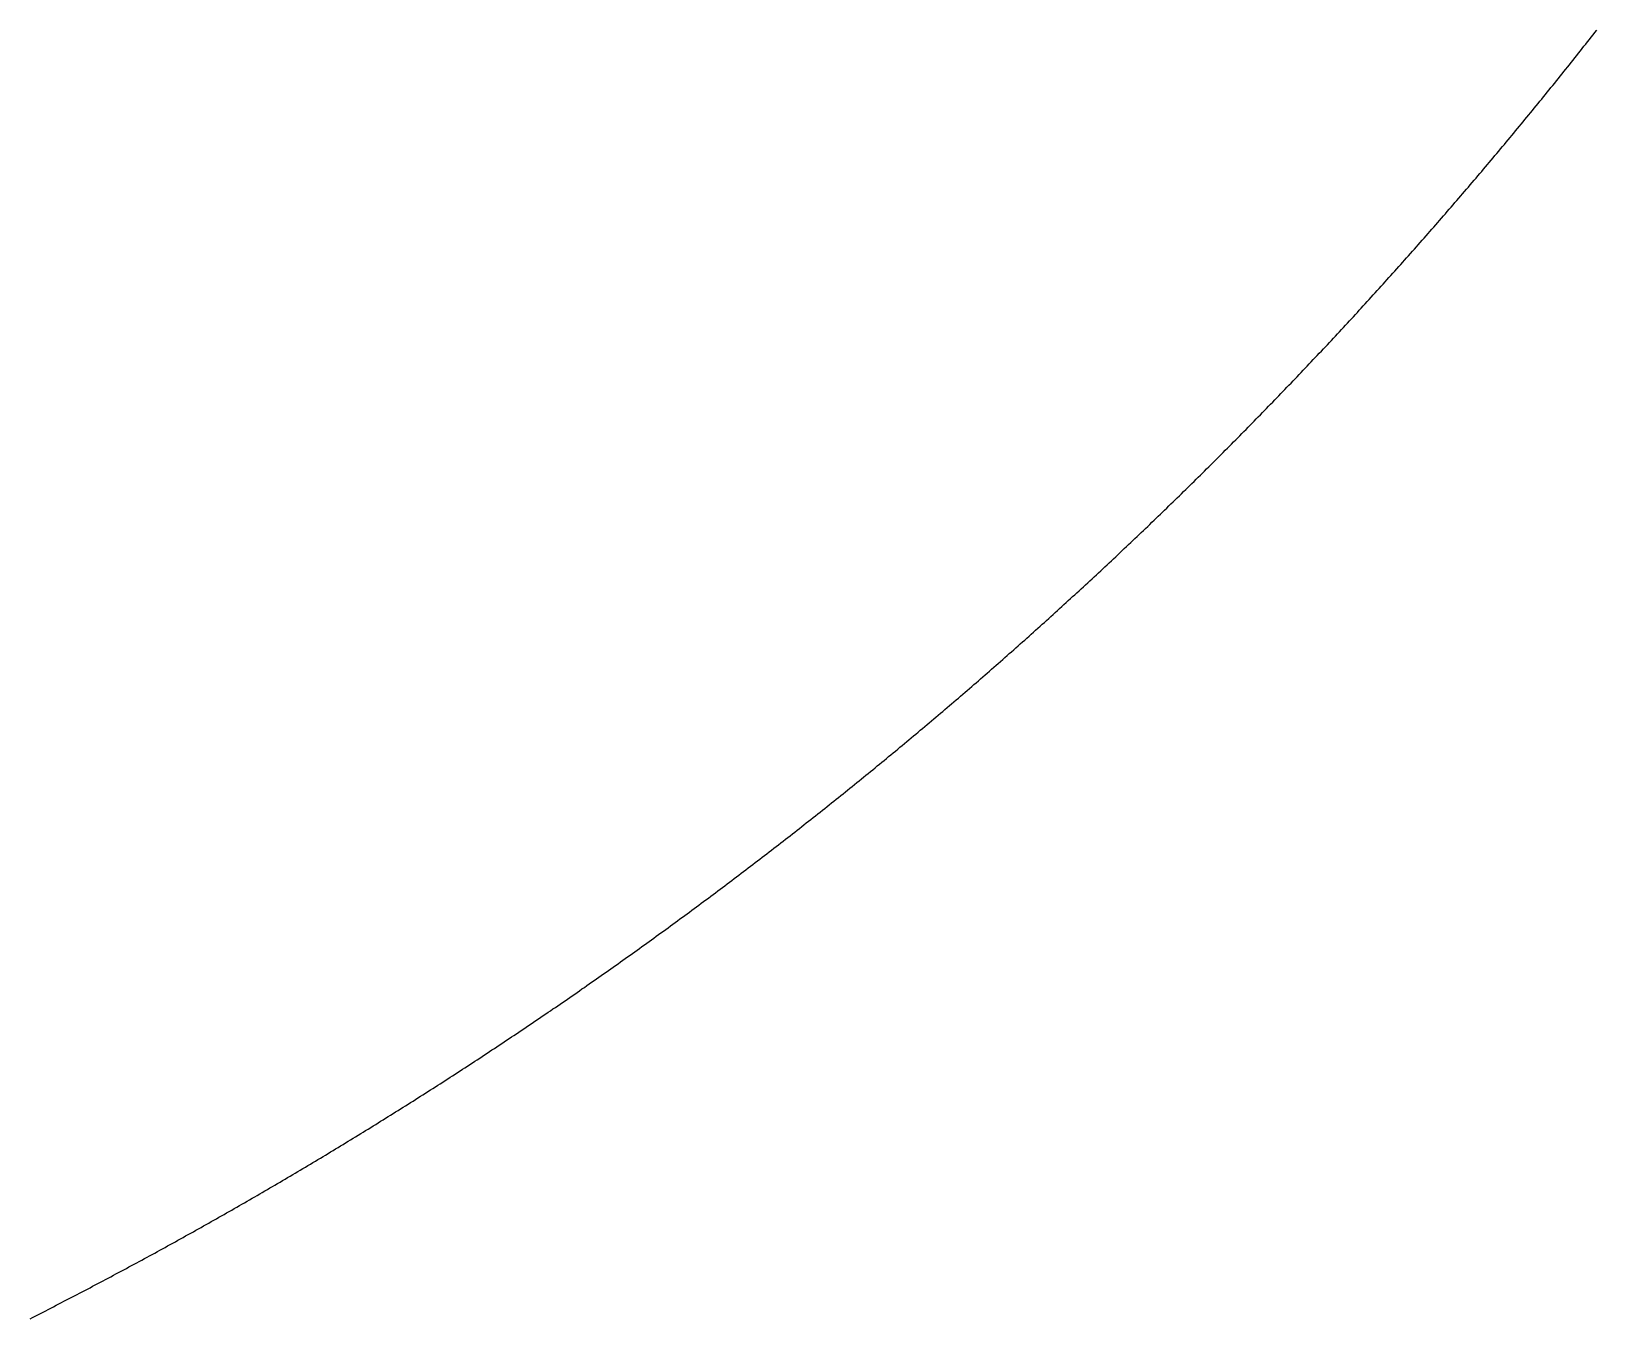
# Model space of a CAD drawing. Header units: metres. Extents: x -19.4 to 17.8, y -17.8 to 29.1.
# Drawn here: x 8.06 to 14.02, y -15.87 to -10.97 of the extents above; entities that cross this region are included whole.
import ezdxf

# ---------------------------------------------------------------- set-up
doc = ezdxf.new("R2010")
doc.units = ezdxf.units.M

msp = doc.modelspace()

# ---------------------------------------------------------------- linework, layer by layer
for p, q in [((13.9751, -11.0258), (13.9821, -11.017)), ((13.9821, -11.017), (13.989, -11.0082)), ((13.989, -11.0082), (13.9959, -10.9994)), ((13.9959, -10.9994), (14.0028, -10.9906)), ((14.0028, -10.9906), (14.0097, -10.9818)), ((14.0097, -10.9818), (14.0166, -10.973)), ((14.0166, -10.973), (14.0235, -10.9642)), ((13.9265, -11.0871), (13.9335, -11.0784)), ((13.9335, -11.0784), (13.9404, -11.0696)), ((13.9404, -11.0696), (13.9474, -11.0608)), ((13.9474, -11.0608), (13.9543, -11.0521)), ((13.9543, -11.0521), (13.9613, -11.0433)), ((13.9613, -11.0433), (13.9682, -11.0345)), ((13.9682, -11.0345), (13.9751, -11.0258)), ((13.8776, -11.1483), (13.8846, -11.1395)), ((13.8846, -11.1395), (13.8916, -11.1308)), ((13.8916, -11.1308), (13.8986, -11.1221)), ((13.8986, -11.1221), (13.9056, -11.1134)), ((13.9056, -11.1134), (13.9126, -11.1046)), ((13.9126, -11.1046), (13.9195, -11.0959)), ((13.9195, -11.0959), (13.9265, -11.0871)), ((13.8284, -11.2092), (13.8355, -11.2005)), ((13.8355, -11.2005), (13.8425, -11.1918)), ((13.8425, -11.1918), (13.8495, -11.1831)), ((13.8495, -11.1831), (13.8566, -11.1744)), ((13.8566, -11.1744), (13.8636, -11.1657)), ((13.8636, -11.1657), (13.8706, -11.157)), ((13.8706, -11.157), (13.8776, -11.1483)), ((13.779, -11.2699), (13.7861, -11.2613)), ((13.7861, -11.2613), (13.7932, -11.2526)), ((13.7932, -11.2526), (13.8002, -11.2439)), ((13.8002, -11.2439), (13.8073, -11.2353)), ((13.8073, -11.2353), (13.8143, -11.2266)), ((13.8143, -11.2266), (13.8214, -11.2179)), ((13.8214, -11.2179), (13.8284, -11.2092)), ((13.7364, -11.3218), (13.7435, -11.3132)), ((13.7435, -11.3132), (13.7506, -11.3045)), ((13.7506, -11.3045), (13.7577, -11.2959)), ((13.7577, -11.2959), (13.7648, -11.2872)), ((13.7648, -11.2872), (13.7719, -11.2786)), ((13.7719, -11.2786), (13.779, -11.2699)), ((13.6865, -11.3821), (13.6936, -11.3735)), ((13.6936, -11.3735), (13.7008, -11.3649)), ((13.7008, -11.3649), (13.7079, -11.3563)), ((13.7079, -11.3563), (13.715, -11.3477)), ((13.715, -11.3477), (13.7222, -11.339)), ((13.7222, -11.339), (13.7293, -11.3304)), ((13.7293, -11.3304), (13.7364, -11.3218)), ((13.6363, -11.4422), (13.6435, -11.4336)), ((13.6435, -11.4336), (13.6506, -11.4251)), ((13.6506, -11.4251), (13.6578, -11.4165)), ((13.6578, -11.4165), (13.665, -11.4079)), ((13.665, -11.4079), (13.6722, -11.3993)), ((13.6722, -11.3993), (13.6793, -11.3907)), ((13.6793, -11.3907), (13.6865, -11.3821)), ((13.5858, -11.5021), (13.593, -11.4935)), ((13.593, -11.4935), (13.6003, -11.485)), ((13.6003, -11.485), (13.6075, -11.4764)), ((13.6075, -11.4764), (13.6147, -11.4679)), ((13.6147, -11.4679), (13.6219, -11.4593)), ((13.6219, -11.4593), (13.6291, -11.4508)), ((13.6291, -11.4508), (13.6363, -11.4422)), ((13.5351, -11.5617), (13.5424, -11.5532)), ((13.5424, -11.5532), (13.5496, -11.5447)), ((13.5496, -11.5447), (13.5569, -11.5362)), ((13.5569, -11.5362), (13.5641, -11.5277)), ((13.5641, -11.5277), (13.5714, -11.5191)), ((13.5714, -11.5191), (13.5786, -11.5106)), ((13.5786, -11.5106), (13.5858, -11.5021)), ((13.4841, -11.6211), (13.4914, -11.6127)), ((13.4914, -11.6127), (13.4987, -11.6042)), ((13.4987, -11.6042), (13.506, -11.5957)), ((13.506, -11.5957), (13.5133, -11.5872)), ((13.5133, -11.5872), (13.5206, -11.5787)), ((13.5206, -11.5787), (13.5278, -11.5702)), ((13.5278, -11.5702), (13.5351, -11.5617)), ((13.4329, -11.6803), (13.4402, -11.6719)), ((13.4402, -11.6719), (13.4475, -11.6634)), ((13.4475, -11.6634), (13.4549, -11.655)), ((13.4549, -11.655), (13.4622, -11.6465)), ((13.4622, -11.6465), (13.4695, -11.6381)), ((13.4695, -11.6381), (13.4768, -11.6296)), ((13.4768, -11.6296), (13.4841, -11.6211)), ((13.3814, -11.7393), (13.3887, -11.7309)), ((13.3887, -11.7309), (13.3961, -11.7225)), ((13.3961, -11.7225), (13.4035, -11.7141)), ((13.4035, -11.7141), (13.4108, -11.7056)), ((13.4108, -11.7056), (13.4182, -11.6972)), ((13.4182, -11.6972), (13.4255, -11.6888)), ((13.4255, -11.6888), (13.4329, -11.6803)), ((13.3222, -11.8064), (13.3296, -11.7981)), ((13.3296, -11.7981), (13.337, -11.7897)), ((13.337, -11.7897), (13.3444, -11.7813)), ((13.3444, -11.7813), (13.3518, -11.7729)), ((13.3518, -11.7729), (13.3592, -11.7645)), ((13.3592, -11.7645), (13.3666, -11.7561)), ((13.3666, -11.7561), (13.374, -11.7477)), ((13.374, -11.7477), (13.3814, -11.7393)), ((13.2701, -11.8649), (13.2776, -11.8566)), ((13.2776, -11.8566), (13.285, -11.8482)), ((13.285, -11.8482), (13.2924, -11.8399)), ((13.2924, -11.8399), (13.2999, -11.8315)), ((13.2999, -11.8315), (13.3073, -11.8232)), ((13.3073, -11.8232), (13.3147, -11.8148)), ((13.3147, -11.8148), (13.3222, -11.8064)), ((13.2178, -11.9232), (13.2253, -11.9149)), ((13.2253, -11.9149), (13.2328, -11.9066)), ((13.2328, -11.9066), (13.2402, -11.8982)), ((13.2402, -11.8982), (13.2477, -11.8899)), ((13.2477, -11.8899), (13.2552, -11.8816)), ((13.2552, -11.8816), (13.2626, -11.8733)), ((13.2626, -11.8733), (13.2701, -11.8649)), ((13.1652, -11.9812), (13.1727, -11.9729)), ((13.1727, -11.9729), (13.1803, -11.9646)), ((13.1803, -11.9646), (13.1878, -11.9564)), ((13.1878, -11.9564), (13.1953, -11.9481)), ((13.1953, -11.9481), (13.2028, -11.9398)), ((13.2028, -11.9398), (13.2103, -11.9315)), ((13.2103, -11.9315), (13.2178, -11.9232)), ((13.1124, -12.039), (13.1199, -12.0308)), ((13.1199, -12.0308), (13.1275, -12.0225)), ((13.1275, -12.0225), (13.1351, -12.0143)), ((13.1351, -12.0143), (13.1426, -12.006)), ((13.1426, -12.006), (13.1501, -11.9977)), ((13.1501, -11.9977), (13.1577, -11.9895)), ((13.1577, -11.9895), (13.1652, -11.9812)), ((13.0593, -12.0966), (13.0669, -12.0883)), ((13.0669, -12.0883), (13.0745, -12.0801)), ((13.0745, -12.0801), (13.0821, -12.0719)), ((13.0821, -12.0719), (13.0897, -12.0637)), ((13.0897, -12.0637), (13.0972, -12.0555)), ((13.0972, -12.0555), (13.1048, -12.0472)), ((13.1048, -12.0472), (13.1124, -12.039)), ((12.9983, -12.1621), (13.006, -12.1539)), ((13.006, -12.1539), (13.0136, -12.1457)), ((13.0136, -12.1457), (13.0212, -12.1375)), ((13.0212, -12.1375), (13.0289, -12.1293)), ((13.0289, -12.1293), (13.0365, -12.1212)), ((13.0365, -12.1212), (13.0441, -12.113)), ((13.0441, -12.113), (13.0517, -12.1048)), ((13.0517, -12.1048), (13.0593, -12.0966)), ((12.9447, -12.2191), (12.9524, -12.211)), ((12.9524, -12.211), (12.9601, -12.2028)), ((12.9601, -12.2028), (12.9677, -12.1947)), ((12.9677, -12.1947), (12.9754, -12.1865)), ((12.9754, -12.1865), (12.983, -12.1784)), ((12.983, -12.1784), (12.9907, -12.1702)), ((12.9907, -12.1702), (12.9983, -12.1621)), ((12.8908, -12.2759), (12.8985, -12.2678)), ((12.8985, -12.2678), (12.9063, -12.2597)), ((12.9063, -12.2597), (12.914, -12.2516)), ((12.914, -12.2516), (12.9216, -12.2435)), ((12.9216, -12.2435), (12.9293, -12.2354)), ((12.9293, -12.2354), (12.937, -12.2272)), ((12.937, -12.2272), (12.9447, -12.2191)), ((12.829, -12.3406), (12.8367, -12.3325)), ((12.8367, -12.3325), (12.8445, -12.3244)), ((12.8445, -12.3244), (12.8522, -12.3164)), ((12.8522, -12.3164), (12.8599, -12.3083)), ((12.8599, -12.3083), (12.8677, -12.3002)), ((12.8677, -12.3002), (12.8754, -12.2921)), ((12.8754, -12.2921), (12.8831, -12.284)), ((12.8831, -12.284), (12.8908, -12.2759)), ((12.7746, -12.3969), (12.7823, -12.3889)), ((12.7823, -12.3889), (12.7901, -12.3808)), ((12.7901, -12.3808), (12.7979, -12.3728)), ((12.7979, -12.3728), (12.8057, -12.3647)), ((12.8057, -12.3647), (12.8134, -12.3567)), ((12.8134, -12.3567), (12.8212, -12.3486)), ((12.8212, -12.3486), (12.829, -12.3406)), ((12.7121, -12.4609), (12.7199, -12.453)), ((12.7199, -12.453), (12.7277, -12.445)), ((12.7277, -12.445), (12.7355, -12.437)), ((12.7355, -12.437), (12.7434, -12.429)), ((12.7434, -12.429), (12.7512, -12.4209)), ((12.7512, -12.4209), (12.759, -12.4129)), ((12.759, -12.4129), (12.7668, -12.4049)), ((12.7668, -12.4049), (12.7746, -12.3969)), ((12.6571, -12.5167), (12.665, -12.5088)), ((12.665, -12.5088), (12.6729, -12.5008)), ((12.6729, -12.5008), (12.6807, -12.4929)), ((12.6807, -12.4929), (12.6886, -12.4849)), ((12.6886, -12.4849), (12.6964, -12.4769)), ((12.6964, -12.4769), (12.7042, -12.4689)), ((12.7042, -12.4689), (12.7121, -12.4609)), ((12.5941, -12.5802), (12.602, -12.5723)), ((12.602, -12.5723), (12.6099, -12.5644)), ((12.6099, -12.5644), (12.6177, -12.5565)), ((12.6177, -12.5565), (12.6256, -12.5485)), ((12.6256, -12.5485), (12.6335, -12.5406)), ((12.6335, -12.5406), (12.6414, -12.5326)), ((12.6414, -12.5326), (12.6493, -12.5247)), ((12.6493, -12.5247), (12.6571, -12.5167)), ((12.5386, -12.6355), (12.5465, -12.6276)), ((12.5465, -12.6276), (12.5545, -12.6197)), ((12.5545, -12.6197), (12.5624, -12.6118)), ((12.5624, -12.6118), (12.5703, -12.6039)), ((12.5703, -12.6039), (12.5782, -12.596)), ((12.5782, -12.596), (12.5861, -12.5881)), ((12.5861, -12.5881), (12.5941, -12.5802)), ((12.4749, -12.6984), (12.4829, -12.6905)), ((12.4829, -12.6905), (12.4909, -12.6827)), ((12.4909, -12.6827), (12.4988, -12.6748)), ((12.4988, -12.6748), (12.5068, -12.667)), ((12.5068, -12.667), (12.5148, -12.6591)), ((12.5148, -12.6591), (12.5227, -12.6512)), ((12.5227, -12.6512), (12.5307, -12.6434)), ((12.5307, -12.6434), (12.5386, -12.6355)), ((12.4189, -12.7531), (12.427, -12.7453)), ((12.427, -12.7453), (12.435, -12.7375)), ((12.435, -12.7375), (12.443, -12.7297)), ((12.443, -12.7297), (12.451, -12.7219)), ((12.451, -12.7219), (12.459, -12.714)), ((12.459, -12.714), (12.4669, -12.7062)), ((12.4669, -12.7062), (12.4749, -12.6984)), ((12.3547, -12.8154), (12.3627, -12.8076)), ((12.3627, -12.8076), (12.3708, -12.7998)), ((12.3708, -12.7998), (12.3788, -12.7921)), ((12.3788, -12.7921), (12.3868, -12.7843)), ((12.3868, -12.7843), (12.3949, -12.7765)), ((12.3949, -12.7765), (12.4029, -12.7687)), ((12.4029, -12.7687), (12.4109, -12.7609)), ((12.4109, -12.7609), (12.4189, -12.7531)), ((12.2901, -12.8773), (12.2982, -12.8696)), ((12.2982, -12.8696), (12.3063, -12.8619)), ((12.3063, -12.8619), (12.3144, -12.8541)), ((12.3144, -12.8541), (12.3224, -12.8464)), ((12.3224, -12.8464), (12.3305, -12.8386)), ((12.3305, -12.8386), (12.3386, -12.8309)), ((12.3386, -12.8309), (12.3466, -12.8231)), ((12.3466, -12.8231), (12.3547, -12.8154)), ((12.2333, -12.9313), (12.2415, -12.9236)), ((12.2415, -12.9236), (12.2496, -12.9159)), ((12.2496, -12.9159), (12.2577, -12.9082)), ((12.2577, -12.9082), (12.2658, -12.9005)), ((12.2658, -12.9005), (12.2739, -12.8928)), ((12.2739, -12.8928), (12.282, -12.885)), ((12.282, -12.885), (12.2901, -12.8773)), ((12.1682, -12.9926), (12.1763, -12.9849)), ((12.1763, -12.9849), (12.1845, -12.9773)), ((12.1845, -12.9773), (12.1926, -12.9696)), ((12.1926, -12.9696), (12.2008, -12.962)), ((12.2008, -12.962), (12.2089, -12.9543)), ((12.2089, -12.9543), (12.2171, -12.9466)), ((12.2171, -12.9466), (12.2252, -12.9389)), ((12.2252, -12.9389), (12.2333, -12.9313)), ((12.1027, -13.0536), (12.1109, -13.046)), ((12.1109, -13.046), (12.1191, -13.0384)), ((12.1191, -13.0384), (12.1273, -13.0308)), ((12.1273, -13.0308), (12.1355, -13.0231)), ((12.1355, -13.0231), (12.1437, -13.0155)), ((12.1437, -13.0155), (12.1518, -13.0079)), ((12.1518, -13.0079), (12.16, -13.0002)), ((12.16, -13.0002), (12.1682, -12.9926)), ((12.0369, -13.1143), (12.0452, -13.1067)), ((12.0452, -13.1067), (12.0534, -13.0991)), ((12.0534, -13.0991), (12.0616, -13.0916)), ((12.0616, -13.0916), (12.0699, -13.084)), ((12.0699, -13.084), (12.0781, -13.0764)), ((12.0781, -13.0764), (12.0863, -13.0688)), ((12.0863, -13.0688), (12.0945, -13.0612)), ((12.0945, -13.0612), (12.1027, -13.0536)), ((11.9709, -13.1746), (11.9791, -13.1671)), ((11.9791, -13.1671), (11.9874, -13.1596)), ((11.9874, -13.1596), (11.9957, -13.152)), ((11.9957, -13.152), (12.0039, -13.1445)), ((12.0039, -13.1445), (12.0122, -13.1369)), ((12.0122, -13.1369), (12.0204, -13.1294)), ((12.0204, -13.1294), (12.0287, -13.1218)), ((12.0287, -13.1218), (12.0369, -13.1143)), ((11.9045, -13.2346), (11.9128, -13.2271)), ((11.9128, -13.2271), (11.9211, -13.2197)), ((11.9211, -13.2197), (11.9294, -13.2122)), ((11.9294, -13.2122), (11.9377, -13.2047)), ((11.9377, -13.2047), (11.946, -13.1972)), ((11.946, -13.1972), (11.9543, -13.1897)), ((11.9543, -13.1897), (11.9626, -13.1821)), ((11.9626, -13.1821), (11.9709, -13.1746)), ((11.8378, -13.2943), (11.8461, -13.2869)), ((11.8461, -13.2869), (11.8545, -13.2794)), ((11.8545, -13.2794), (11.8628, -13.272)), ((11.8628, -13.272), (11.8712, -13.2645)), ((11.8712, -13.2645), (11.8795, -13.2571)), ((11.8795, -13.2571), (11.8878, -13.2496)), ((11.8878, -13.2496), (11.8962, -13.2421)), ((11.8962, -13.2421), (11.9045, -13.2346)), ((11.7708, -13.3537), (11.7792, -13.3463)), ((11.7792, -13.3463), (11.7876, -13.3388)), ((11.7876, -13.3388), (11.796, -13.3314)), ((11.796, -13.3314), (11.8043, -13.324)), ((11.8043, -13.324), (11.8127, -13.3166)), ((11.8127, -13.3166), (11.8211, -13.3092)), ((11.8211, -13.3092), (11.8294, -13.3017)), ((11.8294, -13.3017), (11.8378, -13.2943)), ((11.7035, -13.4127), (11.712, -13.4053)), ((11.712, -13.4053), (11.7204, -13.3979)), ((11.7204, -13.3979), (11.7288, -13.3906)), ((11.7288, -13.3906), (11.7372, -13.3832)), ((11.7372, -13.3832), (11.7456, -13.3758)), ((11.7456, -13.3758), (11.754, -13.3684)), ((11.754, -13.3684), (11.7624, -13.361)), ((11.7624, -13.361), (11.7708, -13.3537)), ((11.636, -13.4713), (11.6444, -13.464)), ((11.6444, -13.464), (11.6529, -13.4567)), ((11.6529, -13.4567), (11.6613, -13.4494)), ((11.6613, -13.4494), (11.6698, -13.442)), ((11.6698, -13.442), (11.6782, -13.4347)), ((11.6782, -13.4347), (11.6867, -13.4274)), ((11.6867, -13.4274), (11.6951, -13.42)), ((11.6951, -13.42), (11.7035, -13.4127)), ((11.5681, -13.5296), (11.5766, -13.5224)), ((11.5766, -13.5224), (11.5851, -13.5151)), ((11.5851, -13.5151), (11.5936, -13.5078)), ((11.5936, -13.5078), (11.6021, -13.5005)), ((11.6021, -13.5005), (11.6105, -13.4932)), ((11.6105, -13.4932), (11.619, -13.4859)), ((11.619, -13.4859), (11.6275, -13.4786)), ((11.6275, -13.4786), (11.636, -13.4713)), ((11.4999, -13.5876), (11.5085, -13.5804)), ((11.5085, -13.5804), (11.517, -13.5732)), ((11.517, -13.5732), (11.5255, -13.5659)), ((11.5255, -13.5659), (11.5341, -13.5587)), ((11.5341, -13.5587), (11.5426, -13.5514)), ((11.5426, -13.5514), (11.5511, -13.5442)), ((11.5511, -13.5442), (11.5596, -13.5369)), ((11.5596, -13.5369), (11.5681, -13.5296)), ((11.4229, -13.6524), (11.4315, -13.6453)), ((11.4315, -13.6453), (11.4401, -13.6381)), ((11.4401, -13.6381), (11.4486, -13.6309)), ((11.4486, -13.6309), (11.4572, -13.6237)), ((11.4572, -13.6237), (11.4657, -13.6165)), ((11.4657, -13.6165), (11.4743, -13.6093)), ((11.4743, -13.6093), (11.4828, -13.6021)), ((11.4828, -13.6021), (11.4914, -13.5948)), ((11.4914, -13.5948), (11.4999, -13.5876)), ((11.3541, -13.7097), (11.3627, -13.7026)), ((11.3627, -13.7026), (11.3714, -13.6954)), ((11.3714, -13.6954), (11.38, -13.6883)), ((11.38, -13.6883), (11.3886, -13.6811)), ((11.3886, -13.6811), (11.3971, -13.674)), ((11.3971, -13.674), (11.4057, -13.6668)), ((11.4057, -13.6668), (11.4143, -13.6596)), ((11.4143, -13.6596), (11.4229, -13.6524)), ((11.2851, -13.7666), (11.2937, -13.7595)), ((11.2937, -13.7595), (11.3024, -13.7524)), ((11.3024, -13.7524), (11.311, -13.7453)), ((11.311, -13.7453), (11.3196, -13.7382)), ((11.3196, -13.7382), (11.3283, -13.7311)), ((11.3283, -13.7311), (11.3369, -13.724)), ((11.3369, -13.724), (11.3455, -13.7168)), ((11.3455, -13.7168), (11.3541, -13.7097)), ((11.207, -13.8302), (11.2157, -13.8232)), ((11.2157, -13.8232), (11.2244, -13.8161)), ((11.2244, -13.8161), (11.2331, -13.809)), ((11.2331, -13.809), (11.2418, -13.802)), ((11.2418, -13.802), (11.2504, -13.7949)), ((11.2504, -13.7949), (11.2591, -13.7878)), ((11.2591, -13.7878), (11.2678, -13.7808)), ((11.2678, -13.7808), (11.2764, -13.7737)), ((11.2764, -13.7737), (11.2851, -13.7666)), ((11.1374, -13.8864), (11.1461, -13.8794)), ((11.1461, -13.8794), (11.1548, -13.8724)), ((11.1548, -13.8724), (11.1635, -13.8653)), ((11.1635, -13.8653), (11.1722, -13.8583)), ((11.1722, -13.8583), (11.1809, -13.8513)), ((11.1809, -13.8513), (11.1896, -13.8443)), ((11.1896, -13.8443), (11.1983, -13.8372)), ((11.1983, -13.8372), (11.207, -13.8302)), ((11.0587, -13.9491), (11.0674, -13.9422)), ((11.0674, -13.9422), (11.0762, -13.9352)), ((11.0762, -13.9352), (11.0849, -13.9283)), ((11.0849, -13.9283), (11.0937, -13.9213)), ((11.0937, -13.9213), (11.1024, -13.9143)), ((11.1024, -13.9143), (11.1112, -13.9073)), ((11.1112, -13.9073), (11.1199, -13.9004)), ((11.1199, -13.9004), (11.1286, -13.8934)), ((11.1286, -13.8934), (11.1374, -13.8864)), ((10.9884, -14.0045), (10.9972, -13.9976)), ((10.9972, -13.9976), (11.006, -13.9907)), ((11.006, -13.9907), (11.0148, -13.9838)), ((11.0148, -13.9838), (11.0236, -13.9769)), ((11.0236, -13.9769), (11.0323, -13.97)), ((11.0323, -13.97), (11.0411, -13.963)), ((11.0411, -13.963), (11.0499, -13.9561)), ((11.0499, -13.9561), (11.0587, -13.9491)), ((10.909, -14.0665), (10.9179, -14.0596)), ((10.9179, -14.0596), (10.9267, -14.0527)), ((10.9267, -14.0527), (10.9355, -14.0459)), ((10.9355, -14.0459), (10.9443, -14.039)), ((10.9443, -14.039), (10.9532, -14.0321)), ((10.9532, -14.0321), (10.962, -14.0252)), ((10.962, -14.0252), (10.9708, -14.0183)), ((10.9708, -14.0183), (10.9796, -14.0114)), ((10.9796, -14.0114), (10.9884, -14.0045)), ((10.8293, -14.1279), (10.8382, -14.1211)), ((10.8382, -14.1211), (10.847, -14.1143)), ((10.847, -14.1143), (10.8559, -14.1075)), ((10.8559, -14.1075), (10.8648, -14.1007)), ((10.8648, -14.1007), (10.8736, -14.0938)), ((10.8736, -14.0938), (10.8825, -14.087)), ((10.8825, -14.087), (10.8913, -14.0802)), ((10.8913, -14.0802), (10.9002, -14.0733)), ((10.9002, -14.0733), (10.909, -14.0665)), ((10.7581, -14.1822), (10.767, -14.1754)), ((10.767, -14.1754), (10.7759, -14.1687)), ((10.7759, -14.1687), (10.7848, -14.1619)), ((10.7848, -14.1619), (10.7937, -14.1551)), ((10.7937, -14.1551), (10.8026, -14.1483)), ((10.8026, -14.1483), (10.8115, -14.1415)), ((10.8115, -14.1415), (10.8204, -14.1347)), ((10.8204, -14.1347), (10.8293, -14.1279)), ((10.6778, -14.2428), (10.6867, -14.2361)), ((10.6867, -14.2361), (10.6956, -14.2294)), ((10.6956, -14.2294), (10.7046, -14.2227)), ((10.7046, -14.2227), (10.7135, -14.2159)), ((10.7135, -14.2159), (10.7224, -14.2092)), ((10.7224, -14.2092), (10.7314, -14.2025)), ((10.7314, -14.2025), (10.7403, -14.1957)), ((10.7403, -14.1957), (10.7492, -14.189)), ((10.7492, -14.189), (10.7581, -14.1822)), ((10.597, -14.303), (10.606, -14.2963)), ((10.606, -14.2963), (10.615, -14.2896)), ((10.615, -14.2896), (10.624, -14.283)), ((10.624, -14.283), (10.633, -14.2763)), ((10.633, -14.2763), (10.6419, -14.2696)), ((10.6419, -14.2696), (10.6509, -14.2629)), ((10.6509, -14.2629), (10.6598, -14.2562)), ((10.6598, -14.2562), (10.6688, -14.2495)), ((10.6688, -14.2495), (10.6778, -14.2428)), ((10.516, -14.3627), (10.525, -14.3561)), ((10.525, -14.3561), (10.534, -14.3494)), ((10.534, -14.3494), (10.543, -14.3428)), ((10.543, -14.3428), (10.552, -14.3362)), ((10.552, -14.3362), (10.561, -14.3296)), ((10.561, -14.3296), (10.5701, -14.3229)), ((10.5701, -14.3229), (10.579, -14.3163)), ((10.579, -14.3163), (10.588, -14.3096)), ((10.588, -14.3096), (10.597, -14.303)), ((10.4346, -14.4219), (10.4436, -14.4154)), ((10.4436, -14.4154), (10.4527, -14.4088)), ((10.4527, -14.4088), (10.4617, -14.4022)), ((10.4617, -14.4022), (10.4708, -14.3956)), ((10.4708, -14.3956), (10.4798, -14.3891)), ((10.4798, -14.3891), (10.4889, -14.3825)), ((10.4889, -14.3825), (10.4979, -14.3759)), ((10.4979, -14.3759), (10.5069, -14.3693)), ((10.5069, -14.3693), (10.516, -14.3627)), ((10.3529, -14.4807), (10.3619, -14.4742)), ((10.3619, -14.4742), (10.371, -14.4677)), ((10.371, -14.4677), (10.3801, -14.4612)), ((10.3801, -14.4612), (10.3892, -14.4546)), ((10.3892, -14.4546), (10.3983, -14.4481)), ((10.3983, -14.4481), (10.4074, -14.4416)), ((10.4074, -14.4416), (10.4164, -14.435)), ((10.4164, -14.435), (10.4255, -14.4285)), ((10.4255, -14.4285), (10.4346, -14.4219)), ((10.2617, -14.5455), (10.2708, -14.539)), ((10.2708, -14.539), (10.2799, -14.5326)), ((10.2799, -14.5326), (10.2891, -14.5261)), ((10.2891, -14.5261), (10.2982, -14.5196)), ((10.2982, -14.5196), (10.3073, -14.5132)), ((10.3073, -14.5132), (10.3164, -14.5067)), ((10.3164, -14.5067), (10.3255, -14.5002)), ((10.3255, -14.5002), (10.3346, -14.4937)), ((10.3346, -14.4937), (10.3438, -14.4872)), ((10.3438, -14.4872), (10.3529, -14.4807)), ((10.1792, -14.6033), (10.1884, -14.5969)), ((10.1884, -14.5969), (10.1976, -14.5905)), ((10.1976, -14.5905), (10.2067, -14.584)), ((10.2067, -14.584), (10.2159, -14.5776)), ((10.2159, -14.5776), (10.2251, -14.5712)), ((10.2251, -14.5712), (10.2342, -14.5648)), ((10.2342, -14.5648), (10.2434, -14.5583)), ((10.2434, -14.5583), (10.2525, -14.5519)), ((10.2525, -14.5519), (10.2617, -14.5455)), ((10.0965, -14.6606), (10.1057, -14.6543)), ((10.1057, -14.6543), (10.1149, -14.6479)), ((10.1149, -14.6479), (10.1241, -14.6415)), ((10.1241, -14.6415), (10.1333, -14.6352)), ((10.1333, -14.6352), (10.1425, -14.6288)), ((10.1425, -14.6288), (10.1517, -14.6224)), ((10.1517, -14.6224), (10.1609, -14.616)), ((10.1609, -14.616), (10.1701, -14.6097)), ((10.1701, -14.6097), (10.1792, -14.6033)), ((10.0042, -14.7238), (10.0134, -14.7175)), ((10.0134, -14.7175), (10.0227, -14.7112)), ((10.0227, -14.7112), (10.0319, -14.7049)), ((10.0319, -14.7049), (10.0411, -14.6986)), ((10.0411, -14.6986), (10.0504, -14.6922)), ((10.0504, -14.6922), (10.0596, -14.6859)), ((10.0596, -14.6859), (10.0688, -14.6796)), ((10.0688, -14.6796), (10.078, -14.6733)), ((10.078, -14.6733), (10.0873, -14.6669)), ((10.0873, -14.6669), (10.0965, -14.6606)), ((9.9207, -14.7801), (9.93, -14.7739)), ((9.93, -14.7739), (9.9393, -14.7676)), ((9.9393, -14.7676), (9.9486, -14.7614)), ((9.9486, -14.7614), (9.9578, -14.7551)), ((9.9578, -14.7551), (9.9671, -14.7489)), ((9.9671, -14.7489), (9.9764, -14.7426)), ((9.9764, -14.7426), (9.9856, -14.7363)), ((9.9856, -14.7363), (9.9949, -14.73)), ((9.9949, -14.73), (10.0042, -14.7238)), ((9.8277, -14.8421), (9.837, -14.836)), ((9.837, -14.836), (9.8463, -14.8298)), ((9.8463, -14.8298), (9.8556, -14.8236)), ((9.8556, -14.8236), (9.8649, -14.8174)), ((9.8649, -14.8174), (9.8742, -14.8112)), ((9.8742, -14.8112), (9.8835, -14.805)), ((9.8835, -14.805), (9.8928, -14.7988)), ((9.8928, -14.7988), (9.9021, -14.7926)), ((9.9021, -14.7926), (9.9114, -14.7863)), ((9.9114, -14.7863), (9.9207, -14.7801)), ((9.7436, -14.8975), (9.7529, -14.8914)), ((9.7529, -14.8914), (9.7623, -14.8852)), ((9.7623, -14.8852), (9.7716, -14.8791)), ((9.7716, -14.8791), (9.781, -14.8729)), ((9.781, -14.8729), (9.7903, -14.8668)), ((9.7903, -14.8668), (9.7997, -14.8606)), ((9.7997, -14.8606), (9.809, -14.8545)), ((9.809, -14.8545), (9.8183, -14.8483)), ((9.8183, -14.8483), (9.8277, -14.8421)), ((9.6498, -14.9584), (9.6592, -14.9524)), ((9.6592, -14.9524), (9.6685, -14.9463)), ((9.6685, -14.9463), (9.6779, -14.9402)), ((9.6779, -14.9402), (9.6873, -14.9341)), ((9.6873, -14.9341), (9.6967, -14.928)), ((9.6967, -14.928), (9.7061, -14.9219)), ((9.7061, -14.9219), (9.7155, -14.9158)), ((9.7155, -14.9158), (9.7248, -14.9097)), ((9.7248, -14.9097), (9.7342, -14.9036)), ((9.7342, -14.9036), (9.7436, -14.8975)), ((9.5556, -15.0188), (9.565, -15.0128)), ((9.565, -15.0128), (9.5744, -15.0067)), ((9.5744, -15.0067), (9.5839, -15.0007)), ((9.5839, -15.0007), (9.5933, -14.9947)), ((9.5933, -14.9947), (9.6027, -14.9887)), ((9.6027, -14.9887), (9.6121, -14.9826)), ((9.6121, -14.9826), (9.6215, -14.9766)), ((9.6215, -14.9766), (9.6309, -14.9705)), ((9.6309, -14.9705), (9.6404, -14.9645)), ((9.6404, -14.9645), (9.6498, -14.9584)), ((9.461, -15.0785), (9.4705, -15.0726)), ((9.4705, -15.0726), (9.48, -15.0666)), ((9.48, -15.0666), (9.4894, -15.0606)), ((9.4894, -15.0606), (9.4989, -15.0547)), ((9.4989, -15.0547), (9.5083, -15.0487)), ((9.5083, -15.0487), (9.5178, -15.0427)), ((9.5178, -15.0427), (9.5272, -15.0367)), ((9.5272, -15.0367), (9.5367, -15.0308)), ((9.5367, -15.0308), (9.5461, -15.0248)), ((9.5461, -15.0248), (9.5556, -15.0188)), ((9.3661, -15.1377), (9.3756, -15.1318)), ((9.3756, -15.1318), (9.3851, -15.1259)), ((9.3851, -15.1259), (9.3946, -15.12)), ((9.3946, -15.12), (9.4041, -15.1141)), ((9.4041, -15.1141), (9.4136, -15.1082)), ((9.4136, -15.1082), (9.4231, -15.1022)), ((9.4231, -15.1022), (9.4326, -15.0963)), ((9.4326, -15.0963), (9.442, -15.0904)), ((9.442, -15.0904), (9.4515, -15.0844)), ((9.4515, -15.0844), (9.461, -15.0785)), ((9.2708, -15.1962), (9.2803, -15.1904)), ((9.2803, -15.1904), (9.2899, -15.1846)), ((9.2899, -15.1846), (9.2994, -15.1787)), ((9.2994, -15.1787), (9.3089, -15.1729)), ((9.3089, -15.1729), (9.3185, -15.167)), ((9.3185, -15.167), (9.328, -15.1612)), ((9.328, -15.1612), (9.3375, -15.1553)), ((9.3375, -15.1553), (9.347, -15.1494)), ((9.347, -15.1494), (9.3566, -15.1435)), ((9.3566, -15.1435), (9.3661, -15.1377)), ((9.1655, -15.2599), (9.1751, -15.2542)), ((9.1751, -15.2542), (9.1847, -15.2484)), ((9.1847, -15.2484), (9.1943, -15.2426)), ((9.1943, -15.2426), (9.2038, -15.2368)), ((9.2038, -15.2368), (9.2134, -15.2311)), ((9.2134, -15.2311), (9.223, -15.2253)), ((9.223, -15.2253), (9.2325, -15.2195)), ((9.2325, -15.2195), (9.2421, -15.2137)), ((9.2421, -15.2137), (9.2517, -15.2079)), ((9.2517, -15.2079), (9.2612, -15.202)), ((9.2612, -15.202), (9.2708, -15.1962)), ((9.0694, -15.3172), (9.0791, -15.3115)), ((9.0791, -15.3115), (9.0887, -15.3058)), ((9.0887, -15.3058), (9.0983, -15.3001)), ((9.0983, -15.3001), (9.1079, -15.2944)), ((9.1079, -15.2944), (9.1175, -15.2887)), ((9.1175, -15.2887), (9.1271, -15.2829)), ((9.1271, -15.2829), (9.1367, -15.2772)), ((9.1367, -15.2772), (9.1463, -15.2714)), ((9.1463, -15.2714), (9.1559, -15.2657)), ((9.1559, -15.2657), (9.1655, -15.2599)), ((8.973, -15.3739), (8.9827, -15.3683)), ((8.9827, -15.3683), (8.9923, -15.3626)), ((8.9923, -15.3626), (9.002, -15.357)), ((9.002, -15.357), (9.0116, -15.3513)), ((9.0116, -15.3513), (9.0213, -15.3456)), ((9.0213, -15.3456), (9.0309, -15.34)), ((9.0309, -15.34), (9.0405, -15.3343)), ((9.0405, -15.3343), (9.0502, -15.3286)), ((9.0502, -15.3286), (9.0598, -15.3229)), ((9.0598, -15.3229), (9.0694, -15.3172)), ((8.8665, -15.4356), (8.8762, -15.43)), ((8.8762, -15.43), (8.8859, -15.4244)), ((8.8859, -15.4244), (8.8956, -15.4188)), ((8.8956, -15.4188), (8.9053, -15.4132)), ((8.9053, -15.4132), (8.915, -15.4076)), ((8.915, -15.4076), (8.9247, -15.402)), ((8.9247, -15.402), (8.9343, -15.3964)), ((8.9343, -15.3964), (8.944, -15.3908)), ((8.944, -15.3908), (8.9537, -15.3852)), ((8.9537, -15.3852), (8.9633, -15.3795)), ((8.9633, -15.3795), (8.973, -15.3739)), ((8.7596, -15.4965), (8.7694, -15.491)), ((8.7694, -15.491), (8.7791, -15.4855)), ((8.7791, -15.4855), (8.7888, -15.4799)), ((8.7888, -15.4799), (8.7985, -15.4744)), ((8.7985, -15.4744), (8.8083, -15.4689)), ((8.8083, -15.4689), (8.818, -15.4634)), ((8.818, -15.4634), (8.8277, -15.4578)), ((8.8277, -15.4578), (8.8374, -15.4523)), ((8.8374, -15.4523), (8.8471, -15.4467)), ((8.8471, -15.4467), (8.8568, -15.4411)), ((8.8568, -15.4411), (8.8665, -15.4356)), ((8.6523, -15.5567), (8.6621, -15.5512)), ((8.6621, -15.5512), (8.6718, -15.5458)), ((8.6718, -15.5458), (8.6816, -15.5403)), ((8.6816, -15.5403), (8.6914, -15.5349)), ((8.6914, -15.5349), (8.7011, -15.5294)), ((8.7011, -15.5294), (8.7109, -15.5239)), ((8.7109, -15.5239), (8.7206, -15.5185)), ((8.7206, -15.5185), (8.7304, -15.513)), ((8.7304, -15.513), (8.7401, -15.5075)), ((8.7401, -15.5075), (8.7499, -15.502)), ((8.7499, -15.502), (8.7596, -15.4965)), ((8.5446, -15.6161), (8.5544, -15.6107)), ((8.5544, -15.6107), (8.5642, -15.6053)), ((8.5642, -15.6053), (8.574, -15.6)), ((8.574, -15.6), (8.5838, -15.5946)), ((8.5838, -15.5946), (8.5936, -15.5892)), ((8.5936, -15.5892), (8.6034, -15.5838)), ((8.6034, -15.5838), (8.6132, -15.5784)), ((8.6132, -15.5784), (8.623, -15.5729)), ((8.623, -15.5729), (8.6327, -15.5675)), ((8.6327, -15.5675), (8.6425, -15.5621)), ((8.6425, -15.5621), (8.6523, -15.5567)), ((8.4364, -15.6748), (8.4463, -15.6695)), ((8.4463, -15.6695), (8.4561, -15.6642)), ((8.4561, -15.6642), (8.4659, -15.6589)), ((8.4659, -15.6589), (8.4758, -15.6535)), ((8.4758, -15.6535), (8.4856, -15.6482)), ((8.4856, -15.6482), (8.4955, -15.6429)), ((8.4955, -15.6429), (8.5053, -15.6375)), ((8.5053, -15.6375), (8.5151, -15.6322)), ((8.5151, -15.6322), (8.5249, -15.6268)), ((8.5249, -15.6268), (8.5347, -15.6215)), ((8.5347, -15.6215), (8.5446, -15.6161)), ((8.3279, -15.7327), (8.3378, -15.7275)), ((8.3378, -15.7275), (8.3476, -15.7222)), ((8.3476, -15.7222), (8.3575, -15.717)), ((8.3575, -15.717), (8.3674, -15.7117)), ((8.3674, -15.7117), (8.3773, -15.7065)), ((8.3773, -15.7065), (8.3871, -15.7012)), ((8.3871, -15.7012), (8.397, -15.6959)), ((8.397, -15.6959), (8.4069, -15.6907)), ((8.4069, -15.6907), (8.4167, -15.6854)), ((8.4167, -15.6854), (8.4266, -15.6801)), ((8.4266, -15.6801), (8.4364, -15.6748)), ((8.209, -15.7951), (8.2189, -15.7899)), ((8.2189, -15.7899), (8.2288, -15.7847)), ((8.2288, -15.7847), (8.2388, -15.7796)), ((8.2388, -15.7796), (8.2487, -15.7744)), ((8.2487, -15.7744), (8.2586, -15.7692)), ((8.2586, -15.7692), (8.2685, -15.764)), ((8.2685, -15.764), (8.2784, -15.7588)), ((8.2784, -15.7588), (8.2883, -15.7536)), ((8.2883, -15.7536), (8.2982, -15.7484)), ((8.2982, -15.7484), (8.3081, -15.7432)), ((8.3081, -15.7432), (8.318, -15.738)), ((8.318, -15.738), (8.3279, -15.7327)), ((8.0996, -15.8514), (8.1096, -15.8463)), ((8.1096, -15.8463), (8.1195, -15.8412)), ((8.1195, -15.8412), (8.1295, -15.8361)), ((8.1295, -15.8361), (8.1394, -15.831)), ((8.1394, -15.831), (8.1494, -15.8259)), ((8.1494, -15.8259), (8.1593, -15.8208)), ((8.1593, -15.8208), (8.1693, -15.8157)), ((8.1693, -15.8157), (8.1792, -15.8105)), ((8.1792, -15.8105), (8.1891, -15.8054)), ((8.1891, -15.8054), (8.1991, -15.8002)), ((8.1991, -15.8002), (8.209, -15.7951)), ((8.0598, -15.8717), (8.0697, -15.8667)), ((8.0697, -15.8667), (8.0797, -15.8616)), ((8.0797, -15.8616), (8.0897, -15.8565)), ((8.0897, -15.8565), (8.0996, -15.8514))]:
    msp.add_line(p, q)

doc.saveas('drawing.dxf')
